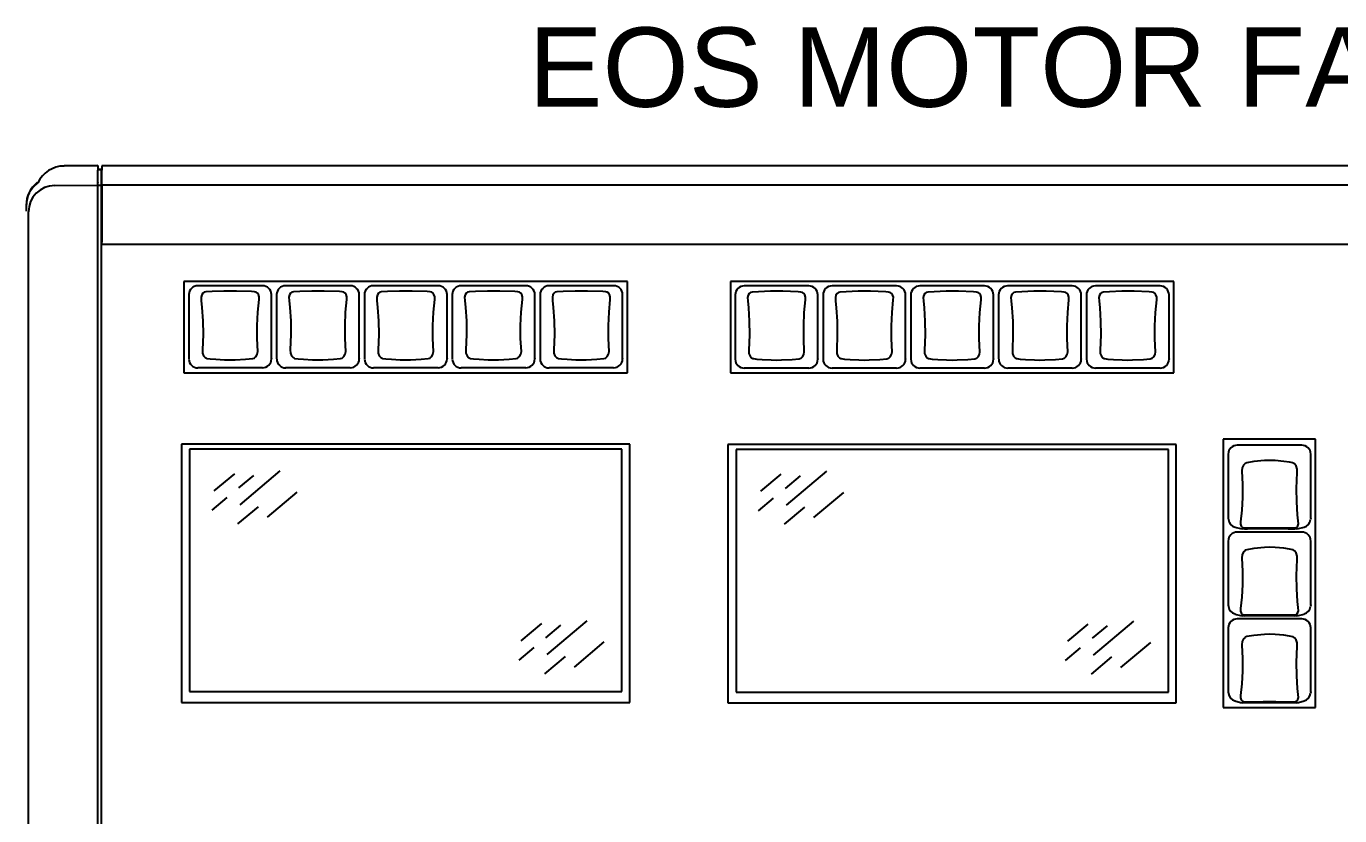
# Model space of a CAD drawing. Extents: x -49 to 275, y -8 to 142.
# Drawn here: x 12.95 to 24.31, y 64.55 to 71.39 of the extents above; entities that cross this region are included whole.
import ezdxf
from ezdxf.enums import TextEntityAlignment as Align

# ---------------------------------------------------------------- set-up
doc = ezdxf.new("R2010")
doc.units = 0
doc.header["$LTSCALE"] = 0.5
doc.header["$MEASUREMENT"] = 0
doc.layers.get('0').update_dxf_attribs({"linetype": 'CONTINUOUS'})
doc.layers.add('RISER', color=7, linetype='CONTINUOUS')
doc.styles.add('ARIAL', font='arial.ttf')

# ---------------------------------------------------------------- blocks, each defined once
blk = doc.blocks.new('*U41')
at = {"layer": 'RISER'}
for p, q in [((-10.53, 7.317), (-10.823, 7.314)), ((-10.822, 7.314), (-10.53, 7.317)), ((-10.53, 7.317), (-10.53, 7.277)), ((-10.5, 7.282), (-10.53, 7.282)), ((-10.53, 7.282), (-10.5, 7.282)), ((-10.53, 7.254), (-10.53, 7.277)), ((-10.5, 7.253), (-10.5, 7.282)), ((-10.5, 7.282), (-10.5, 7.282)), ((10.495, 7.316), (-10.495, 7.316)), ((10.495, 7.316), (-10.495, 7.316)), ((-10.495, 7.316), (-10.495, 7.276)), ((-10.495, 7.316), (-10.495, 7.316)), ((-10.53, 7.194), (-10.53, 7.254)), ((-10.53, 7.172), (-10.53, 7.194)), ((-10.53, 7.172), (-10.53, 7.169)), ((-10.53, 7.146), (-10.53, 7.169)), ((-10.5, 7.23), (-10.5, 7.253)), ((-10.5, 7.17), (-10.5, 7.23)), ((-10.5, 7.148), (-10.5, 7.17)), ((-10.495, 7.253), (-10.495, 7.276)), ((-10.495, 7.194), (-10.495, 7.253)), ((-10.495, 7.171), (-10.495, 7.194)), ((-10.495, 7.168), (-10.495, 7.171)), ((-10.495, 7.146), (-10.495, 7.168)), ((-10.902, 7.144), (-10.53, 7.146)), ((-10.53, 7.148), (-10.5, 7.148)), ((-10.53, -4.055), (-10.53, 7.146)), ((-10.5, 7.144), (-10.5, 7.148)), ((-10.5, 7.121), (-10.5, 7.144)), ((-10.5, -4.051), (-10.5, 7.121)), ((10.495, 7.146), (-10.495, 7.146)), ((-10.495, 7.146), (-10.495, 6.654)), ((-11.15, 6.971), (-11.15, 6.922)), ((-11.134, -6.916), (-11.13, 6.916)), ((-10.495, 6.636), (-10.495, 6.654)), ((-10.495, 6.636), (10.495, 6.636)), ((-5.947, 6.314), (-9.785, 6.314)), ((-9.785, 6.314), (-9.785, 5.523)), ((-9.106, 6.276), (-9.665, 6.276)), ((-8.346, 6.276), (-8.905, 6.276)), ((-7.586, 6.276), (-8.145, 6.276)), ((-6.826, 6.276), (-7.385, 6.276)), ((-6.066, 6.276), (-6.625, 6.276)), ((-5.947, 5.523), (-5.947, 6.314)), ((-1.217, 6.312), (-5.056, 6.312)), ((-5.056, 6.312), (-5.056, 5.521)), ((-4.377, 6.274), (-4.936, 6.274)), ((-3.617, 6.274), (-4.176, 6.274)), ((-2.857, 6.274), (-3.416, 6.274)), ((-2.097, 6.274), (-2.656, 6.274)), ((-1.337, 6.274), (-1.896, 6.274)), ((-1.217, 5.521), (-1.217, 6.312)), ((-9.743, 6.199), (-9.743, 5.645)), ((-9.028, 5.645), (-9.028, 6.199)), ((-8.983, 6.199), (-8.983, 5.645)), ((-8.268, 5.645), (-8.268, 6.199)), ((-8.223, 6.199), (-8.223, 5.645)), ((-7.508, 5.645), (-7.508, 6.199)), ((-7.463, 6.199), (-7.463, 5.645)), ((-6.748, 5.645), (-6.748, 6.199)), ((-6.703, 6.199), (-6.703, 5.645)), ((-5.988, 5.645), (-5.988, 6.199)), ((-5.013, 6.197), (-5.013, 5.643)), ((-4.298, 5.643), (-4.298, 6.197)), ((-4.254, 6.197), (-4.254, 5.643)), ((-3.539, 5.643), (-3.539, 6.197)), ((-3.494, 6.197), (-3.494, 5.643)), ((-2.779, 5.643), (-2.779, 6.197)), ((-2.734, 6.197), (-2.734, 5.643)), ((-2.019, 5.643), (-2.019, 6.197)), ((-1.974, 6.197), (-1.974, 5.643)), ((-1.259, 5.643), (-1.259, 6.197)), ((-9.743, 5.645), (-9.743, 5.642)), ((-9.028, 5.645), (-9.028, 5.642)), ((-8.983, 5.645), (-8.983, 5.642)), ((-8.268, 5.645), (-8.268, 5.642)), ((-8.223, 5.645), (-8.223, 5.642)), ((-7.508, 5.645), (-7.508, 5.642)), ((-7.463, 5.645), (-7.463, 5.642)), ((-6.748, 5.645), (-6.748, 5.642)), ((-6.703, 5.645), (-6.703, 5.642)), ((-5.988, 5.645), (-5.988, 5.642)), ((-5.013, 5.643), (-5.013, 5.639)), ((-4.298, 5.643), (-4.299, 5.639)), ((-4.254, 5.643), (-4.253, 5.639)), ((-3.539, 5.643), (-3.539, 5.639)), ((-3.494, 5.643), (-3.493, 5.639)), ((-2.779, 5.643), (-2.779, 5.639)), ((-2.734, 5.643), (-2.733, 5.639)), ((-2.019, 5.643), (-2.019, 5.639)), ((-1.974, 5.643), (-1.973, 5.639)), ((-1.259, 5.643), (-1.259, 5.639)), ((-9.785, 5.523), (-5.947, 5.523)), ((-9.106, 5.565), (-9.665, 5.565)), ((-8.346, 5.565), (-8.905, 5.565)), ((-7.586, 5.565), (-8.145, 5.565)), ((-6.826, 5.565), (-7.385, 5.565)), ((-6.066, 5.565), (-6.625, 5.565)), ((-5.056, 5.521), (-1.217, 5.521)), ((-4.377, 5.562), (-4.935, 5.562)), ((-3.617, 5.562), (-4.175, 5.562)), ((-2.857, 5.562), (-3.415, 5.562)), ((-2.097, 5.562), (-2.655, 5.562)), ((-1.337, 5.562), (-1.895, 5.562)), ((-5.926, 4.903), (-9.806, 4.903)), ((-9.806, 4.903), (-9.806, 2.666)), ((-5.926, 2.666), (-5.926, 4.903)), ((-1.196, 4.9), (-5.077, 4.9)), ((-5.077, 4.9), (-5.077, 2.663)), ((-1.196, 2.663), (-1.196, 4.9)), ((0.009, 4.948), (-0.79, 4.948)), ((-0.79, 4.948), (-0.79, 2.622)), ((-0.11, 4.895), (-0.669, 4.895)), ((0.009, 2.622), (0.009, 4.948)), ((-9.736, 4.86), (-9.736, 4.861)), ((-5.995, 4.861), (-9.736, 4.861)), ((-5.995, 4.86), (-9.736, 4.86)), ((-9.736, 4.86), (-9.736, 2.761)), ((-5.995, 4.86), (-5.995, 4.861)), ((-5.995, 2.761), (-5.995, 4.86)), ((-5.007, 4.857), (-5.007, 4.858)), ((-1.265, 4.858), (-5.007, 4.858)), ((-1.265, 4.857), (-5.007, 4.857)), ((-5.007, 4.857), (-5.007, 2.757)), ((-1.265, 4.857), (-1.265, 4.858)), ((-1.265, 2.757), (-1.265, 4.857)), ((-0.747, 4.818), (-0.747, 4.264)), ((-0.032, 4.264), (-0.032, 4.818)), ((-9.299, 4.38), (-8.951, 4.673)), ((-4.57, 4.376), (-4.221, 4.67)), ((-9.523, 4.499), (-9.346, 4.648)), ((-9.309, 4.525), (-9.179, 4.634)), ((-4.793, 4.496), (-4.616, 4.645)), ((-4.579, 4.521), (-4.449, 4.631)), ((-9.542, 4.331), (-9.411, 4.441)), ((-9.063, 4.271), (-8.804, 4.489)), ((-4.812, 4.328), (-4.682, 4.437)), ((-4.333, 4.268), (-4.074, 4.486)), ((-9.318, 4.213), (-9.14, 4.362)), ((-4.588, 4.21), (-4.411, 4.359)), ((-0.747, 4.264), (-0.744, 4.251)), ((-0.032, 4.264), (-0.035, 4.251)), ((-0.11, 4.143), (-0.669, 4.143)), ((-0.747, 4.065), (-0.747, 3.512)), ((-0.032, 3.512), (-0.032, 4.065)), ((-0.747, 3.512), (-0.744, 3.498)), ((-0.032, 3.512), (-0.035, 3.498)), ((-6.866, 3.201), (-6.689, 3.35)), ((-6.652, 3.226), (-6.522, 3.336)), ((-6.642, 3.082), (-6.294, 3.375)), ((-2.136, 3.197), (-1.959, 3.346)), ((-1.922, 3.223), (-1.792, 3.332)), ((-1.913, 3.078), (-1.564, 3.371)), ((-0.747, 3.313), (-0.747, 2.759)), ((-0.11, 3.39), (-0.669, 3.39)), ((-0.032, 2.759), (-0.032, 3.313)), ((-6.406, 2.973), (-6.147, 3.191)), ((-1.676, 2.969), (-1.417, 3.187)), ((-6.885, 3.033), (-6.754, 3.143)), ((-2.155, 3.03), (-2.025, 3.139)), ((-6.661, 2.915), (-6.483, 3.064)), ((-1.931, 2.912), (-1.754, 3.061)), ((-9.736, 2.761), (-5.995, 2.761)), ((-5.007, 2.757), (-1.265, 2.757)), ((-0.747, 2.759), (-0.744, 2.745)), ((-0.032, 2.759), (-0.035, 2.745)), ((-9.806, 2.668), (-5.926, 2.668)), ((-9.806, 2.666), (-5.926, 2.666)), ((-5.077, 2.664), (-1.196, 2.664)), ((-5.077, 2.663), (-1.196, 2.663)), ((-0.79, 2.622), (0.009, 2.622))]:
    blk.add_line(p, q, dxfattribs=at)
at = {"layer": 'RISER', "flags": 128}
for points in [[(-11.049, 7.167), (-11.092, 7.128), (-11.125, 7.08)], [(-9.385, 5.635), (-9.343, 5.635), (-9.251, 5.64), (-9.19, 5.646), (-9.175, 5.65), (-9.174, 5.651), (-9.161, 5.662), (-9.15, 5.683), (-9.145, 5.708), (-9.151, 5.82), (-9.151, 5.932), (-9.146, 6.046), (-9.135, 6.156), (-9.135, 6.179), (-9.141, 6.2), (-9.149, 6.212), (-9.161, 6.22), (-9.175, 6.223), (-9.2, 6.225), (-9.331, 6.23), (-9.439, 6.23), (-9.542, 6.226), (-9.597, 6.223), (-9.611, 6.219), (-9.622, 6.211), (-9.631, 6.197), (-9.636, 6.176), (-9.635, 6.147), (-9.629, 6.089), (-9.621, 5.971), (-9.619, 5.853), (-9.625, 5.72), (-9.624, 5.693), (-9.615, 5.669), (-9.601, 5.654), (-9.59, 5.648), (-9.587, 5.647), (-9.558, 5.644), (-9.509, 5.639), (-9.433, 5.635), (-9.385, 5.635)], [(-8.626, 5.635), (-8.583, 5.635), (-8.491, 5.64), (-8.43, 5.646), (-8.415, 5.65), (-8.414, 5.651), (-8.401, 5.662), (-8.39, 5.683), (-8.385, 5.708), (-8.391, 5.82), (-8.391, 5.932), (-8.386, 6.046), (-8.375, 6.156), (-8.375, 6.179), (-8.381, 6.2), (-8.389, 6.212), (-8.401, 6.22), (-8.415, 6.223), (-8.44, 6.225), (-8.571, 6.23), (-8.679, 6.23), (-8.782, 6.226), (-8.837, 6.223), (-8.851, 6.219), (-8.862, 6.211), (-8.871, 6.197), (-8.876, 6.176), (-8.875, 6.147), (-8.869, 6.089), (-8.861, 5.971), (-8.859, 5.853), (-8.865, 5.72), (-8.864, 5.693), (-8.855, 5.669), (-8.841, 5.654), (-8.83, 5.648), (-8.827, 5.647), (-8.798, 5.644), (-8.749, 5.639), (-8.673, 5.635), (-8.626, 5.635)], [(-7.866, 5.635), (-7.823, 5.635), (-7.731, 5.64), (-7.67, 5.646), (-7.655, 5.65), (-7.654, 5.651), (-7.641, 5.662), (-7.63, 5.683), (-7.625, 5.708), (-7.631, 5.82), (-7.631, 5.932), (-7.626, 6.046), (-7.615, 6.156), (-7.615, 6.179), (-7.621, 6.2), (-7.629, 6.212), (-7.641, 6.22), (-7.655, 6.223), (-7.68, 6.225), (-7.811, 6.23), (-7.919, 6.23), (-8.022, 6.226), (-8.077, 6.223), (-8.091, 6.219), (-8.102, 6.211), (-8.111, 6.197), (-8.116, 6.176), (-8.115, 6.147), (-8.109, 6.089), (-8.101, 5.971), (-8.099, 5.853), (-8.105, 5.72), (-8.104, 5.693), (-8.095, 5.669), (-8.081, 5.654), (-8.07, 5.648), (-8.067, 5.647), (-8.038, 5.644), (-7.989, 5.639), (-7.913, 5.635), (-7.866, 5.635)], [(-7.106, 5.635), (-7.063, 5.635), (-6.971, 5.64), (-6.91, 5.646), (-6.895, 5.65), (-6.894, 5.651), (-6.881, 5.662), (-6.87, 5.683), (-6.865, 5.708), (-6.871, 5.82), (-6.871, 5.932), (-6.866, 6.046), (-6.855, 6.156), (-6.855, 6.179), (-6.861, 6.2), (-6.869, 6.212), (-6.881, 6.22), (-6.895, 6.223), (-6.92, 6.225), (-7.051, 6.23), (-7.159, 6.23), (-7.262, 6.226), (-7.317, 6.223), (-7.331, 6.219), (-7.342, 6.211), (-7.351, 6.197), (-7.356, 6.176), (-7.355, 6.147), (-7.349, 6.089), (-7.341, 5.971), (-7.339, 5.853), (-7.345, 5.72), (-7.344, 5.693), (-7.335, 5.669), (-7.321, 5.654), (-7.31, 5.648), (-7.307, 5.647), (-7.278, 5.644), (-7.229, 5.639), (-7.153, 5.635), (-7.106, 5.635)], [(-6.346, 5.635), (-6.303, 5.635), (-6.211, 5.64), (-6.15, 5.646), (-6.135, 5.65), (-6.134, 5.651), (-6.121, 5.662), (-6.11, 5.683), (-6.105, 5.708), (-6.111, 5.82), (-6.111, 5.932), (-6.106, 6.046), (-6.095, 6.156), (-6.095, 6.179), (-6.101, 6.2), (-6.109, 6.212), (-6.121, 6.22), (-6.135, 6.223), (-6.16, 6.225), (-6.291, 6.23), (-6.399, 6.23), (-6.502, 6.226), (-6.557, 6.223), (-6.571, 6.219), (-6.582, 6.211), (-6.591, 6.197), (-6.596, 6.176), (-6.595, 6.147), (-6.589, 6.089), (-6.581, 5.971), (-6.579, 5.853), (-6.585, 5.72), (-6.584, 5.693), (-6.575, 5.669), (-6.561, 5.654), (-6.55, 5.648), (-6.547, 5.647), (-6.518, 5.644), (-6.469, 5.639), (-6.393, 5.635), (-6.346, 5.635)], [(-4.656, 5.632), (-4.614, 5.633), (-4.521, 5.638), (-4.461, 5.644), (-4.446, 5.648), (-4.444, 5.649), (-4.432, 5.659), (-4.42, 5.68), (-4.416, 5.705), (-4.421, 5.817), (-4.421, 5.93), (-4.416, 6.044), (-4.406, 6.154), (-4.405, 6.177), (-4.412, 6.197), (-4.42, 6.209), (-4.432, 6.217), (-4.446, 6.22), (-4.47, 6.222), (-4.602, 6.228), (-4.709, 6.228), (-4.813, 6.224), (-4.868, 6.22), (-4.881, 6.217), (-4.892, 6.209), (-4.902, 6.194), (-4.907, 6.173), (-4.905, 6.144), (-4.899, 6.086), (-4.892, 5.968), (-4.89, 5.85), (-4.895, 5.718), (-4.895, 5.69), (-4.885, 5.666), (-4.872, 5.651), (-4.86, 5.645), (-4.857, 5.645), (-4.828, 5.641), (-4.78, 5.637), (-4.704, 5.633), (-4.656, 5.632)], [(-3.896, 5.632), (-3.854, 5.633), (-3.761, 5.638), (-3.701, 5.644), (-3.686, 5.648), (-3.684, 5.649), (-3.672, 5.659), (-3.66, 5.68), (-3.656, 5.705), (-3.661, 5.817), (-3.661, 5.93), (-3.656, 6.044), (-3.646, 6.154), (-3.645, 6.177), (-3.652, 6.197), (-3.66, 6.209), (-3.672, 6.217), (-3.686, 6.22), (-3.71, 6.222), (-3.842, 6.228), (-3.949, 6.228), (-4.053, 6.224), (-4.108, 6.22), (-4.121, 6.217), (-4.132, 6.209), (-4.142, 6.194), (-4.147, 6.173), (-4.145, 6.144), (-4.139, 6.086), (-4.132, 5.968), (-4.13, 5.85), (-4.135, 5.718), (-4.135, 5.69), (-4.125, 5.666), (-4.112, 5.651), (-4.1, 5.645), (-4.097, 5.645), (-4.068, 5.641), (-4.02, 5.637), (-3.944, 5.633), (-3.896, 5.632)], [(-3.136, 5.632), (-3.094, 5.633), (-3.001, 5.638), (-2.941, 5.644), (-2.926, 5.648), (-2.924, 5.649), (-2.912, 5.659), (-2.9, 5.68), (-2.896, 5.705), (-2.901, 5.817), (-2.901, 5.93), (-2.896, 6.044), (-2.886, 6.154), (-2.885, 6.177), (-2.892, 6.197), (-2.9, 6.209), (-2.912, 6.217), (-2.926, 6.22), (-2.95, 6.222), (-3.082, 6.228), (-3.189, 6.228), (-3.293, 6.224), (-3.348, 6.22), (-3.361, 6.217), (-3.372, 6.209), (-3.382, 6.194), (-3.387, 6.173), (-3.385, 6.144), (-3.379, 6.086), (-3.372, 5.968), (-3.37, 5.85), (-3.375, 5.718), (-3.375, 5.69), (-3.365, 5.666), (-3.352, 5.651), (-3.34, 5.645), (-3.337, 5.645), (-3.308, 5.641), (-3.26, 5.637), (-3.184, 5.633), (-3.136, 5.632)], [(-2.376, 5.632), (-2.334, 5.633), (-2.241, 5.638), (-2.181, 5.644), (-2.166, 5.648), (-2.164, 5.649), (-2.152, 5.659), (-2.14, 5.68), (-2.136, 5.705), (-2.141, 5.817), (-2.141, 5.93), (-2.136, 6.044), (-2.126, 6.154), (-2.125, 6.177), (-2.132, 6.197), (-2.14, 6.209), (-2.152, 6.217), (-2.166, 6.22), (-2.19, 6.222), (-2.322, 6.228), (-2.429, 6.228), (-2.533, 6.224), (-2.588, 6.22), (-2.601, 6.217), (-2.612, 6.209), (-2.622, 6.194), (-2.627, 6.173), (-2.625, 6.144), (-2.619, 6.086), (-2.612, 5.968), (-2.61, 5.85), (-2.615, 5.718), (-2.615, 5.69), (-2.605, 5.666), (-2.592, 5.651), (-2.58, 5.645), (-2.577, 5.645), (-2.548, 5.641), (-2.5, 5.637), (-2.424, 5.633), (-2.376, 5.632)], [(-1.616, 5.632), (-1.574, 5.633), (-1.481, 5.638), (-1.421, 5.644), (-1.406, 5.648), (-1.404, 5.649), (-1.392, 5.659), (-1.38, 5.68), (-1.376, 5.705), (-1.381, 5.817), (-1.381, 5.93), (-1.376, 6.044), (-1.366, 6.154), (-1.365, 6.177), (-1.372, 6.197), (-1.38, 6.209), (-1.392, 6.217), (-1.406, 6.22), (-1.43, 6.222), (-1.562, 6.228), (-1.669, 6.228), (-1.773, 6.224), (-1.828, 6.22), (-1.841, 6.217), (-1.852, 6.209), (-1.862, 6.194), (-1.867, 6.173), (-1.865, 6.144), (-1.859, 6.086), (-1.852, 5.968), (-1.85, 5.85), (-1.855, 5.718), (-1.855, 5.69), (-1.845, 5.666), (-1.832, 5.651), (-1.82, 5.645), (-1.817, 5.645), (-1.788, 5.641), (-1.74, 5.637), (-1.664, 5.633), (-1.616, 5.632)], [(-0.389, 4.764), (-0.432, 4.763), (-0.524, 4.754), (-0.585, 4.743), (-0.6, 4.737), (-0.601, 4.736), (-0.614, 4.723), (-0.625, 4.699), (-0.63, 4.672), (-0.624, 4.555), (-0.624, 4.442), (-0.629, 4.333), (-0.64, 4.232), (-0.64, 4.212), (-0.634, 4.195), (-0.626, 4.185), (-0.614, 4.179), (-0.6, 4.178), (-0.575, 4.178), (-0.444, 4.18), (-0.336, 4.18), (-0.233, 4.179), (-0.178, 4.178), (-0.164, 4.179), (-0.153, 4.186), (-0.144, 4.197), (-0.139, 4.215), (-0.14, 4.241), (-0.146, 4.293), (-0.154, 4.405), (-0.155, 4.521), (-0.15, 4.658), (-0.151, 4.688), (-0.16, 4.715), (-0.174, 4.733), (-0.185, 4.74), (-0.188, 4.742), (-0.217, 4.747), (-0.266, 4.755), (-0.341, 4.762), (-0.389, 4.764)], [(-0.689, 4.186), (-0.641, 4.173), (-0.627, 4.17)], [(-0.15, 4.17), (-0.171, 4.168), (-0.228, 4.169), (-0.335, 4.171), (-0.445, 4.171), (-0.581, 4.169), (-0.606, 4.168), (-0.627, 4.17)], [(-0.152, 4.17), (-0.138, 4.173), (-0.09, 4.186)], [(-0.389, 4.011), (-0.432, 4.01), (-0.524, 4.001), (-0.585, 3.99), (-0.6, 3.985), (-0.601, 3.983), (-0.614, 3.971), (-0.625, 3.946), (-0.63, 3.919), (-0.624, 3.802), (-0.624, 3.689), (-0.629, 3.58), (-0.64, 3.48), (-0.64, 3.459), (-0.634, 3.442), (-0.626, 3.433), (-0.614, 3.427), (-0.6, 3.425), (-0.575, 3.426), (-0.444, 3.427), (-0.336, 3.427), (-0.233, 3.426), (-0.178, 3.425), (-0.164, 3.427), (-0.153, 3.433), (-0.144, 3.445), (-0.139, 3.462), (-0.14, 3.488), (-0.146, 3.541), (-0.154, 3.652), (-0.155, 3.768), (-0.15, 3.906), (-0.151, 3.935), (-0.16, 3.963), (-0.174, 3.98), (-0.185, 3.988), (-0.188, 3.989), (-0.217, 3.995), (-0.266, 4.003), (-0.341, 4.01), (-0.389, 4.011)], [(-0.689, 3.433), (-0.641, 3.421), (-0.627, 3.417)], [(-0.15, 3.418), (-0.171, 3.415), (-0.228, 3.417), (-0.335, 3.418), (-0.445, 3.418), (-0.581, 3.416), (-0.606, 3.415), (-0.627, 3.417)], [(-0.152, 3.417), (-0.138, 3.421), (-0.09, 3.433)], [(-0.389, 3.258), (-0.432, 3.257), (-0.524, 3.248), (-0.585, 3.238), (-0.6, 3.232), (-0.601, 3.231), (-0.614, 3.218), (-0.625, 3.194), (-0.63, 3.166), (-0.624, 3.049), (-0.624, 2.937), (-0.629, 2.828), (-0.64, 2.727), (-0.64, 2.707), (-0.634, 2.689), (-0.626, 2.68), (-0.614, 2.674), (-0.6, 2.673), (-0.575, 2.673), (-0.444, 2.674), (-0.336, 2.674), (-0.233, 2.673), (-0.178, 2.673), (-0.164, 2.674), (-0.153, 2.68), (-0.144, 2.692), (-0.139, 2.71), (-0.14, 2.735), (-0.146, 2.788), (-0.154, 2.899), (-0.155, 3.016), (-0.15, 3.153), (-0.151, 3.183), (-0.16, 3.21), (-0.174, 3.228), (-0.185, 3.235), (-0.188, 3.236), (-0.217, 3.242), (-0.266, 3.25), (-0.341, 3.257), (-0.389, 3.258)], [(-0.689, 2.681), (-0.641, 2.668), (-0.627, 2.664)], [(-0.15, 2.665), (-0.171, 2.663), (-0.228, 2.664), (-0.335, 2.665), (-0.445, 2.665), (-0.581, 2.663), (-0.606, 2.663), (-0.627, 2.665)], [(-0.152, 2.664), (-0.138, 2.668), (-0.09, 2.681)]]:
    blk.add_lwpolyline(points, dxfattribs=at)
at = {"layer": 'RISER'}
for centre, radius, start, end in [((-10.821, 7.063), 0.25, 90.1932, 155.5954), ((-9.665, 5.642), 0.0775, 180.332, 270.3247), ((-9.106, 5.643), 0.0778, 269.8739, 359.4694), ((-8.905, 5.642), 0.0775, 180.332, 270.3247), ((-8.346, 5.643), 0.0778, 269.8739, 359.4694), ((-8.145, 5.642), 0.0775, 180.332, 270.3247), ((-7.586, 5.643), 0.0778, 269.8739, 359.4694), ((-7.385, 5.642), 0.0775, 180.332, 270.3247), ((-6.826, 5.643), 0.0778, 269.8739, 359.4694), ((-6.625, 5.642), 0.0775, 180.332, 270.3247), ((-6.066, 5.643), 0.0778, 269.8739, 359.4694), ((-4.936, 5.64), 0.0775, 180.332, 270.3247), ((-4.377, 5.64), 0.0778, 269.8739, 359.4694), ((-4.176, 5.64), 0.0775, 180.332, 270.3247), ((-3.617, 5.64), 0.0778, 269.8739, 359.4694), ((-3.416, 5.64), 0.0775, 180.332, 270.3247), ((-2.857, 5.64), 0.0778, 269.8739, 359.4694), ((-2.656, 5.64), 0.0775, 180.332, 270.3247), ((-2.097, 5.64), 0.0778, 269.8739, 359.4694), ((-1.896, 5.64), 0.0775, 180.332, 270.3247), ((-1.337, 5.64), 0.0778, 269.8739, 359.4694), ((-0.672, 4.256), 0.0715, 184.0729, 257.0629), ((-0.106, 4.256), 0.0715, 282.9371, 355.927), ((-0.672, 3.503), 0.0715, 184.0729, 257.0629), ((-0.106, 3.503), 0.0715, 282.9371, 355.927), ((-0.672, 2.751), 0.0715, 184.0729, 257.0629), ((-0.106, 2.751), 0.0715, 282.9371, 355.927)]:
    blk.add_arc(centre, radius, start, end, dxfattribs=at)
for centre, major_axis, ratio, start_param, end_param in [((-10.9, 6.975), (0.25, 0.014), 0.990204, 2.186806, 3.084716), ((-10.9, 6.971), (0.248, -0.028), 0.990016, 2.79871, 3.253899), ((-10.9, 6.916), (0.23, -0.014), 0.990193, 1.641297, 3.203367), ((-9.665, 6.199), (0.078, -0.0003), 0.990268, 1.574728, 3.145448), ((-9.106, 6.199), (0.078, 0.0003), 0.990268, 6.27933, 7.85005), ((-8.905, 6.199), (0.078, -0.0003), 0.990268, 1.574728, 3.145448), ((-8.346, 6.199), (0.078, 0.0003), 0.990268, 6.27933, 7.85005), ((-8.145, 6.199), (0.078, -0.0003), 0.990268, 1.574728, 3.145448), ((-7.586, 6.199), (0.078, 0.0003), 0.990268, 6.27933, 7.85005), ((-7.385, 6.199), (0.078, -0.0003), 0.990268, 1.574728, 3.145448), ((-6.826, 6.199), (0.078, 0.0003), 0.990268, 6.27933, 7.85005), ((-6.625, 6.199), (0.078, -0.0003), 0.990268, 1.574728, 3.145448), ((-6.066, 6.199), (0.078, 0.0003), 0.990268, 6.27933, 7.85005), ((-4.936, 6.197), (0.078, -0.0003), 0.990268, 1.574728, 3.145448), ((-4.377, 6.197), (0.078, 0.0003), 0.990268, 6.27933, 7.85005), ((-4.176, 6.197), (0.078, -0.0003), 0.990268, 1.574728, 3.145448), ((-3.617, 6.197), (0.078, 0.0003), 0.990268, 6.27933, 7.85005), ((-3.416, 6.197), (0.078, -0.0003), 0.990268, 1.574728, 3.145448), ((-2.857, 6.197), (0.078, 0.0003), 0.990268, 6.27933, 7.85005), ((-2.656, 6.197), (0.078, -0.0003), 0.990268, 1.574728, 3.145448), ((-2.097, 6.197), (0.078, 0.0003), 0.990268, 6.27933, 7.85005), ((-1.896, 6.197), (0.078, -0.0003), 0.990268, 1.574728, 3.145448), ((-1.337, 6.197), (0.078, 0.0003), 0.990268, 6.27933, 7.85005), ((-0.669, 4.818), (0.078, -0.0003), 0.990268, 1.574728, 3.145448), ((-0.11, 4.818), (0.078, 0.0003), 0.990268, 6.27933, 7.85005), ((-0.669, 4.065), (0.078, -0.0003), 0.990268, 1.574728, 3.145448), ((-0.11, 4.065), (0.078, 0.0003), 0.990268, 6.27933, 7.85005), ((-0.669, 3.313), (0.078, -0.0003), 0.990268, 1.574728, 3.145448), ((-0.11, 3.313), (0.078, 0.0003), 0.990268, 6.27933, 7.85005)]:
    blk.add_ellipse(centre, major_axis=major_axis, ratio=ratio, start_param=start_param, end_param=end_param, dxfattribs=at)
at = {"layer": 'RISER', "color": 1, "insert": (0, 7.816), "char_height": 0.6875, "attachment_point": 8, "style": 'ARIAL'}
blk.add_mtext('EOS MOTOR FADER WING 20', dxfattribs=at)
at = {"layer": 'RISER', "color": 1, "style": 'ARIAL'}
blk.add_attdef('STATIONID', text='', height=0.688, dxfattribs=at).set_placement((0, 8.916), align=Align.CENTER)
blk.add_attdef('DRAWINGREF', text='', height=0.688, dxfattribs=at).set_placement((0, -7.426), align=Align.TOP_CENTER)

msp = doc.modelspace()

# ---------------------------------------------------------------- block references
msp.add_blockref('*U41', (24.096, 62.865))

doc.saveas('drawing.dxf')
